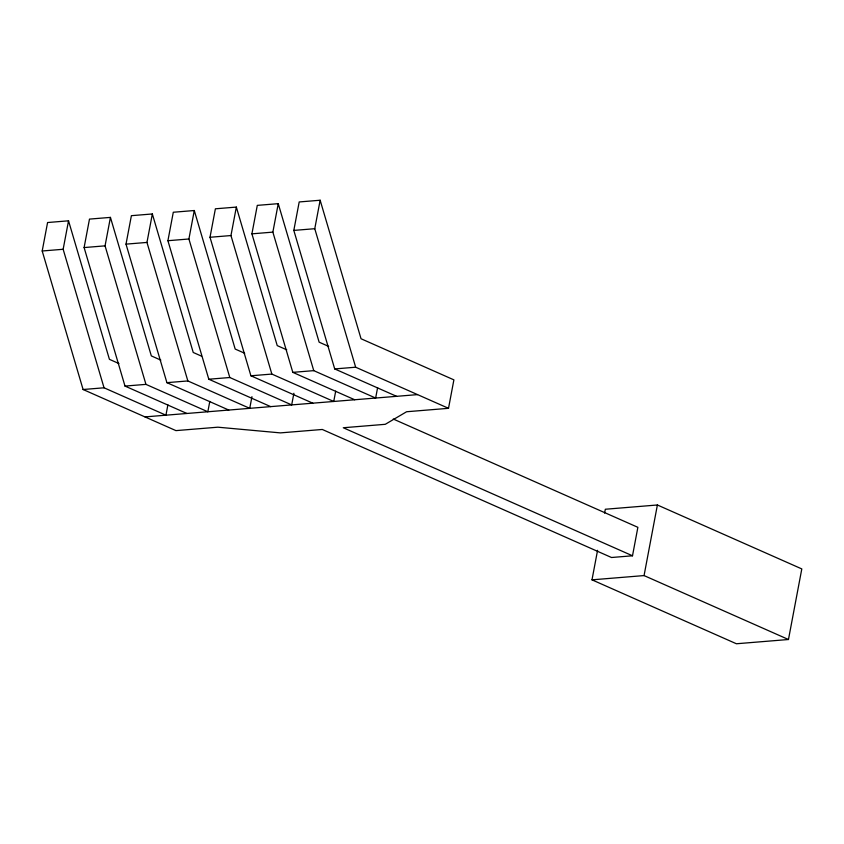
<?xml version="1.0" encoding="UTF-8"?>
<svg xmlns="http://www.w3.org/2000/svg" width="844" height="844" viewBox="0 0 844 844"><rect width="100%" height="100%" fill="white"/><g stroke="black" fill="none" stroke-linecap="round" stroke-linejoin="round"><path stroke-width="1.27" d="M393.251 419.025L637.874 527.321L632.504 555.785L611.51 557.504L322.292 429.469L280.387 432.888L217.847 427.191L175.942 430.619L83.092 389.506L42.2 250.995L47.581 222.531L68.533 220.811L109.425 359.333L118.941 363.553M167.893 404.846L165.93 415.195L104.044 387.797L63.152 249.275L68.533 220.811M186.883 413.476L124.996 386.077L84.105 247.566L89.485 219.102L110.437 217.393L151.329 355.904L160.845 360.124M209.797 401.417L207.835 411.767L145.949 384.368L105.057 245.847L110.437 217.393M228.787 410.057L166.901 382.659L126.009 244.138L131.39 215.674L152.342 213.965L193.234 352.476L201.568 356.168M251.945 396.691L249.74 408.338L187.853 380.939L146.962 242.428L152.342 213.965M270.692 406.629L208.806 379.23L167.914 240.709L173.294 212.245L194.289 210.525L235.181 349.047L244.697 353.267M293.891 393.262L291.686 404.909L229.8 377.511L188.908 238.989L194.289 210.525M312.786 403.179L250.9 375.78L210.008 237.269L215.389 208.806L236.341 207.086L277.233 345.607L286.749 349.827M335.701 391.12L333.739 401.47L271.852 374.071L230.961 235.55L236.341 207.086M354.691 399.75L292.805 372.352L251.913 233.841L257.293 205.377L278.246 203.668L319.137 342.179L328.654 346.399M377.606 387.691L375.643 398.041L313.757 370.643L272.865 232.121L278.246 203.668M396.596 396.332L334.709 368.933L293.817 230.412L299.198 201.948L320.15 200.239L361.042 338.75L453.893 379.863L448.512 408.317L406.608 411.745L385.265 424.31L343.286 427.75L632.504 555.785M448.512 408.317L355.662 367.214L314.77 228.703L320.15 200.239M604.61 513.099L605.338 509.248L657.392 504.986L801.8 568.919L788.465 639.509L736.401 643.761L591.992 579.839L597.573 550.32M591.992 579.839L644.056 575.576L657.392 504.986M42.2 250.995L63.152 249.275M84.105 247.566L105.057 245.847M126.009 244.138L146.962 242.428M167.914 240.709L188.908 238.989M210.008 237.269L230.961 235.55M251.913 233.841L272.865 232.121M293.817 230.412L314.77 228.703M83.092 389.506L104.044 387.797M124.996 386.077L145.949 384.368M166.901 382.659L187.853 380.939M208.806 379.23L229.8 377.511M250.9 375.78L271.852 374.071M292.805 372.352L313.757 370.643M334.709 368.933L355.662 367.214M144.978 416.904L417.548 394.612M644.056 575.576L788.465 639.509"/></g></svg>
